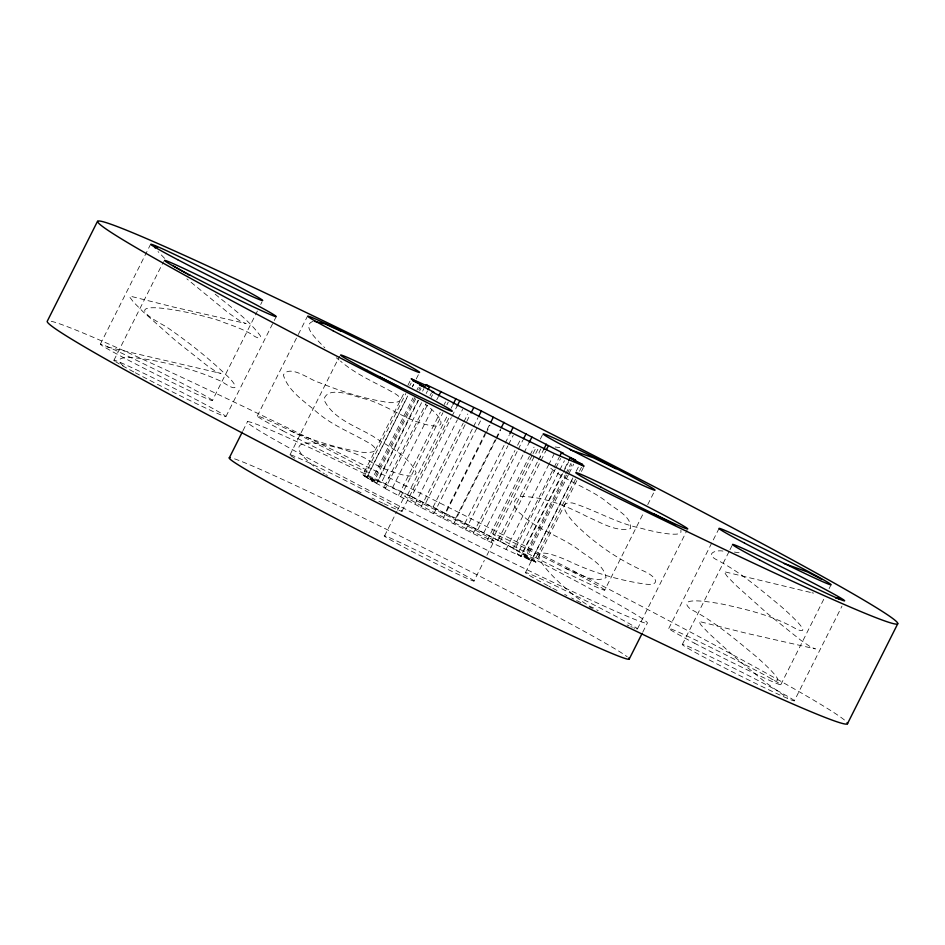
<?xml version="1.0" encoding="UTF-8"?>
<svg xmlns="http://www.w3.org/2000/svg" width="945" height="945" viewBox="0 0 945 945"><rect width="100%" height="100%" fill="white"/><g stroke="black" fill="none" stroke-linecap="round" stroke-linejoin="round"><path stroke-width="0.71" stroke-dasharray="4.72 3.54" d="M100.371 344.157L150.657 244.176M113.92 360.293L163.544 261.623M212.389 400.515A62.701 1.973 26.7 0 0 129.394 356.844A62.701 1.973 26.7 0 0 127.362 359.643A62.701 1.973 26.7 0 0 212.389 400.515L257.383 311.059M260.69 304.491L262.013 301.857M225.961 416.521L273.589 321.808M274.251 320.497L276.235 316.551M242.948 430.731L247.472 421.73M257.253 416.107L297.616 335.853M298.277 334.542L307.538 316.126M289.985 454.84L339.609 356.182M414.855 397.561L373.192 480.403L362.904 474.803L403.905 393.285M407.874 385.395L410.508 380.138M418.576 400.207L376.925 483.037L364.203 476.351L405.866 393.522M409.835 385.631L411.158 382.997M369.294 472.335L407.673 396.038M412.303 386.836L413.627 384.202M416.272 378.933L419.58 372.365M415.658 398.837L374.669 480.355L367.499 476.245L407.827 396.038M412.457 386.836L413.78 384.202M427.246 405.263L385.584 488.092L371.302 480.757L412.965 397.928M416.934 390.037L418.257 387.415M418.824 389.683L420.147 387.048M419.627 390.946L420.95 388.324M421.553 402.7L381.225 482.907L377.657 480.556L417.997 400.349M422.628 391.147L423.951 388.513M426.183 393.498L427.506 390.876M562.712 473.587L521.049 556.416L487.077 540.505L420.844 507.382L383.729 487.75L426.053 403.598M430.022 395.707L431.345 393.085M431.215 397.372L432.526 394.75M377.657 480.556L392.423 487.88L433.058 407.248M436.72 399.794L438.35 396.735M398.589 495.227L440.252 412.386M444.221 404.507L445.544 401.873M400.621 496.822L442.945 412.681M446.914 404.791L448.237 402.157M384.556 535.898L396.888 511.387M397.538 510.099L404.673 495.912M392.423 487.88L407.496 494.944L447.835 414.749M451.143 408.169L452.466 405.547M402.015 511.21L449.643 416.485M407.496 494.944L411.63 496.468L451.308 417.572M451.97 416.261L457.262 405.748M415.056 503.933L457.38 419.793M458.041 418.47L462.672 409.268M420.844 507.382L463.168 423.23M463.83 421.919L467.787 414.028M411.63 496.468L425.427 503.614L470.397 414.205M425.427 503.614L433.117 506.981L472.795 428.085M473.457 426.774L478.087 417.572M433.861 513.643L481.466 418.978M433.117 506.981L445 513.3L489.959 423.892M443.004 518.687L485.328 434.546M485.978 433.235L489.947 425.344M555.317 469.015L514.99 549.222L455.714 518.273L495.393 439.39M496.054 438.078L500.685 428.865M453.718 523.672L496.042 439.531M496.704 438.208L500.673 430.318M464.857 523.329L504.535 444.445M505.197 443.134L509.166 435.243M465.59 529.991L507.914 445.839M508.575 444.528L513.206 435.326M473.28 533.358L514.942 450.517M517.588 445.26L520.234 440.004M477.886 529.59L517.565 450.706M518.226 449.395L522.857 440.193M483.663 533.039L523.341 454.143M524.002 452.832L529.283 442.319M487.077 540.505L529.401 456.352M530.062 455.041L534.031 447.15M492.711 533.771L532.401 454.84M533.063 453.529L536.37 446.95M540.339 439.059L542.985 433.79M491.211 542.017L538.827 447.351M473.953 581.069A50.156 1.571 26.7 0 0 409.752 547.096A50.156 1.571 26.7 0 0 404.058 547.285A50.156 1.571 26.7 0 0 473.953 581.069L484.336 560.42M486.935 555.258L494.07 541.072A50.156 1.571 26.7 0 0 429.869 507.111A50.156 1.571 26.7 0 0 424.175 507.288A50.156 1.571 26.7 0 0 494.07 541.072M498.086 540.138L537.764 461.255M538.426 459.943L543.718 449.418M500.129 541.745L545.749 451.025M506 549.517L548.313 465.365M548.62 464.94L553.912 454.415M568.406 474.685L527.404 556.203L513.135 548.868L553.475 468.673M554.136 467.362L559.416 456.837M555.979 467.704L560.609 458.502M521.049 556.416L517.494 554.065L559.156 471.224M559.818 469.913L564.448 460.711M575.505 479.103L534.516 560.621L521.794 553.924L562.133 473.728M564.779 468.472L568.087 461.892M563.374 472.264L568.666 461.751M572.883 477.898L531.22 560.728L524.05 556.617L565.051 475.099M565.712 473.788L571.004 463.263M576.816 480.651L535.815 562.157L525.514 556.57L566.516 475.051M567.177 473.74L571.808 464.538M569.067 473.374L573.698 464.172M576.19 471.319L578.836 466.062M525.42 572.635L573.06 477.922M579.474 471.212L581.458 467.267M581.435 471.437L583.419 467.503M604.729 590.141A62.701 1.973 26.7 0 0 521.735 546.47A62.701 1.973 26.7 0 0 519.691 549.258A62.701 1.973 26.7 0 0 604.729 590.141L643.758 512.521M647.727 504.63L655.015 490.16M637.462 628.874L687.074 530.216M642.718 632.24L647.242 623.239A223.93 7.028 26.7 0 0 355.107 469.169A223.93 7.028 26.7 0 0 339.716 475.051A223.93 7.028 26.7 0 0 647.242 623.239M668.765 628.449L719.039 528.479M682.325 644.455L729.304 551.065M729.965 549.742L732.611 544.485M780.794 684.688L824.465 597.866M829.096 588.652L831.08 584.707M794.343 700.824A62.701 1.973 26.7 0 0 711.349 657.153A62.701 1.973 26.7 0 0 709.305 659.953A62.701 1.973 26.7 0 0 794.343 700.824L841.983 606.111M540.871 448.934L539.016 452.454L540.54 457.356M313.173 321.335C300.687 325.434 318.181 340.625 322.599 345.646M722.949 551.077C716.782 549.825 705.206 553.168 715.542 559.18C739.037 571.158 759.544 588.652 779.838 605.426C781.361 606.584 816.634 637.296 796.718 629.287C773.872 615.868 747.554 609.596 721.874 604.02C718.176 603.43 673.785 594.712 690.429 609.088C713.936 621.078 734.442 638.572 754.736 655.334C756.248 656.503 791.532 687.216 771.616 679.207M555.188 446.973L563.043 448.166M734.442 552.069L742.073 553.227M383.729 487.75L385.584 488.092M513.135 548.868L514.99 549.222M810.385 592.397L723.988 571.63L726.953 576.084L735.919 585.333L767.624 613.718L800.569 640.048L810.857 647.101L815.441 648.908L746.278 633.233L698.922 621.408L700.906 624.893L708.951 633.422L735.399 657.543L766.088 682.845L787.457 697.989M811.979 592.763L813.539 593.117M107.257 346.98L221 373.44L217.468 372.554L208.065 366.317L175.935 340.921L143.356 312.027L133.493 302.093L129.477 296.777L130.363 296.198L173.36 307.007L246.102 323.533L241.4 321.962L227.792 312.429L186.862 278.846M371.302 480.757L376.925 483.037M521.794 553.924L527.404 556.203M290.647 431.003C312.122 440.051 334.459 447.422 357.458 451.403C363.66 453.34 384.851 453.718 370.416 443.89C352.603 433.176 332.829 425.923 316.847 412.126C304.55 401.377 288.26 391.36 283.346 374.988C289.997 363.896 310.173 380.233 318.808 382.394C339.763 390.911 361.462 398.034 383.835 401.672C391.301 404.058 409.634 402.582 394.762 393.439C376.476 382.973 356.69 375.094 340.495 361.096M364.203 476.351L373.192 480.403M525.514 556.57L534.516 560.621M565.831 568.618C578.092 572.587 593.389 583.845 606.064 577.655C603.843 563.811 587.176 556.888 577.23 548.62C559.263 535.72 537.055 529.755 521.049 514.08C510.595 507.063 512.403 493.987 526.637 496.657C548.313 498.298 568.772 507.111 587.861 516.998C600.985 522.479 615.845 532.224 630.457 528.645C632.559 516.076 613.01 508.079 605.19 500.602C587.495 487.348 565.582 481.253 548.868 466.653M445 513.3L455.714 518.273M362.904 474.803L374.669 480.355M524.05 556.617L535.815 562.157M367.499 476.245L381.225 482.907M517.494 554.065L531.22 560.728M596.697 609.808L598.197 610.683M325.907 474.638L327.383 475.5M323.025 472.89L324.454 473.764M593.673 607.989C575.883 602.248 497.2 529.578 568.559 560.976C591.535 572.079 616.565 579.58 641.82 583.608C661.429 587.188 658.181 577.442 643.675 571.04C620.074 560.385 598.173 545.927 579.356 528.09C574.347 523.766 552.4 500.708 572.646 503.012C595.61 510.194 616.494 523.199 640.415 528.113C650.857 530.866 661.441 533.5 672.261 534.161C674.943 534.185 682.444 534.823 680.896 530.251M320.272 471.142C256.733 424.21 352.674 446.879 371.078 462.07C380.918 467.999 391.891 472.122 403.019 474.969C406.941 475.477 414.607 478.064 416.107 472.724C408.512 455.195 388.312 446.678 373.216 436.425C355.981 426.077 332.782 419.001 323.875 399.463C328.376 384.225 356.135 397.408 366.365 399.192C389.163 406.031 408.264 422.072 432.113 425.782C452.986 428.274 431.274 407.957 425.321 404.33M123.098 365.774C108.013 352.78 143.569 358.923 148.046 359.561C173.514 364.097 198.84 370.853 222.323 381.874C240.006 394.018 237.786 385.182 225.642 374.492C207.179 356.797 186.945 341.003 165.883 326.509C98.823 290.682 211.609 315.984 223.575 322.375C233.663 325.883 243.834 329.545 253.024 335.085C254.146 336.644 261.954 340.413 260.359 335.841C248.145 319.221 230.804 307.113 215.035 294.072M339.066 359.986L336.266 357.753M323.686 346.709L324.82 347.784M164.595 258.363L158.016 251.547M51.219 321.276A447.871 14.069 26.7 0 1 453.813 509.993A447.871 14.069 26.7 0 1 845.125 720.574M290.576 454.864A62.701 1.973 26.7 0 1 372.484 494.377A62.701 1.973 26.7 0 1 383.481 503.496M382.607 503.083A62.701 1.973 26.7 0 1 378.921 501.346M375.023 499.48A62.701 1.973 26.7 0 1 371.952 498.015M361.061 492.711A62.701 1.973 26.7 0 1 355.344 489.888M294.816 458.207A62.701 1.973 26.7 0 1 290.765 455.644M115.018 361.262A62.701 1.973 26.7 0 1 175.215 388.867A62.701 1.973 26.7 0 1 221.803 415.292A62.701 1.973 26.7 0 1 134.674 372.413M133.777 371.928A62.701 1.973 26.7 0 1 115.822 361.793M548.029 585.746A62.701 1.973 26.7 0 1 531.881 574.832A62.701 1.973 26.7 0 1 599.685 607.836A62.701 1.973 26.7 0 1 636.576 628.838M634.898 628.271A62.701 1.973 26.7 0 1 633.741 627.823M632.37 627.256A62.701 1.973 26.7 0 1 630.811 626.594M629.051 625.838A62.701 1.973 26.7 0 1 627.102 624.976M592.503 608.474A62.701 1.973 26.7 0 1 589.042 606.761M580.844 602.662A62.701 1.973 26.7 0 1 574.997 599.709M573.828 599.118A62.701 1.973 26.7 0 1 571.512 597.937M566.929 595.598A62.701 1.973 26.7 0 1 564.685 594.44M557.054 590.495A62.701 1.973 26.7 0 1 551.915 587.802M550.923 587.282A62.701 1.973 26.7 0 1 548.986 586.254M234.584 458.868A223.93 7.028 26.7 0 1 438.137 555.081A223.93 7.028 26.7 0 1 627.267 656.81M282.756 430.743A62.701 1.973 26.7 0 0 369.223 472.441A62.701 1.973 26.7 0 0 287.847 429.479A62.701 1.973 26.7 0 0 282.756 430.743M694.268 643.084A62.701 1.973 26.7 0 0 780.724 684.782A62.701 1.973 26.7 0 0 699.347 641.832A62.701 1.973 26.7 0 0 694.268 643.084"/><path stroke-width="1.42" d="M97.536 221.272L47.25 321.253A447.871 14.069 26.7 0 0 453.47 541.308A447.871 14.069 26.7 0 0 847.086 722.547M229.375 457.723L242.298 432.019M428.168 389.553L429.491 386.93L425.935 384.568L481.395 410.992L563.255 453.246L561.401 452.891L560.078 455.525M438.704 395.849L440.996 391.466M453.127 404.224L455.773 398.967M457.262 405.748L459.908 400.479M471.059 412.894L473.705 407.638M478.749 416.261L481.395 410.992M490.62 422.58L493.266 417.312M501.346 427.553L503.992 422.297M509.827 433.92L513.123 427.353M523.518 438.87L526.164 433.613M529.283 442.319L531.929 437.051M543.718 449.418L546.364 444.162M546.411 449.714L548.395 445.768M568.748 460.581L570.071 457.947L575.682 460.227L561.401 452.891M629.134 659.232L642.068 633.528M847.464 723.728L897.75 623.747A447.871 14.069 26.7 0 0 303.18 311.07A447.871 14.069 26.7 0 0 291.993 332.711A447.871 14.069 26.7 0 0 897.75 623.747M314.567 321.347L325.092 323.934L340.85 331.175M835.782 598.09L840.542 599L837.672 598.161M570.39 449.867L593.283 457.723L616.034 468.791M784.102 563.48L807.526 571.961L821.831 579.38M654.283 514.139L673.761 524.038M379.099 376.535L399.912 387.426M429.491 386.93L411.169 378.827L421.47 384.414L412.481 380.362L425.191 387.06L419.58 384.78L433.849 392.116L432.007 391.762L491.27 422.71L554.266 453.541L584.081 466.18L573.792 460.593L582.781 464.645L570.071 457.947M173.313 265.947L186.035 273.329M157.461 247.153L154.803 246.208L155.216 248.062M187.24 274.097L188.468 274.912M674.612 524.593L675.415 525.136M628.673 658.015A223.93 7.028 26.7 0 1 426.656 565.039A223.93 7.028 26.7 0 1 230.32 457.711M189.709 274.948A62.701 1.973 26.7 0 0 276.164 316.646A62.701 1.973 26.7 0 0 194.788 273.696A62.701 1.973 26.7 0 0 189.709 274.948M367.262 370.345A62.701 1.973 26.7 0 0 452.289 411.229A62.701 1.973 26.7 0 0 369.294 367.558A62.701 1.973 26.7 0 0 367.262 370.345M601.209 487.301A62.701 1.973 26.7 0 0 687.665 528.999A62.701 1.973 26.7 0 0 606.288 486.037A62.701 1.973 26.7 0 0 601.209 487.301M759.591 559.972A62.701 1.973 26.7 0 0 844.629 600.843A62.701 1.973 26.7 0 0 761.635 557.172A62.701 1.973 26.7 0 0 759.591 559.972M744.542 543.115A62.701 1.973 26.7 0 0 831.009 584.813A62.701 1.973 26.7 0 0 749.633 541.851A62.701 1.973 26.7 0 0 744.542 543.115M569.977 449.277A62.701 1.973 26.7 0 0 655.015 490.16A62.701 1.973 26.7 0 0 572.02 446.489A62.701 1.973 26.7 0 0 569.977 449.277M333.042 330.762A62.701 1.973 26.7 0 0 419.509 372.46A62.701 1.973 26.7 0 0 338.133 329.51A62.701 1.973 26.7 0 0 333.042 330.762M177.636 259.662A62.701 1.973 26.7 0 0 262.675 300.545A62.701 1.973 26.7 0 0 179.68 256.875A62.701 1.973 26.7 0 0 177.636 259.662"/></g></svg>
